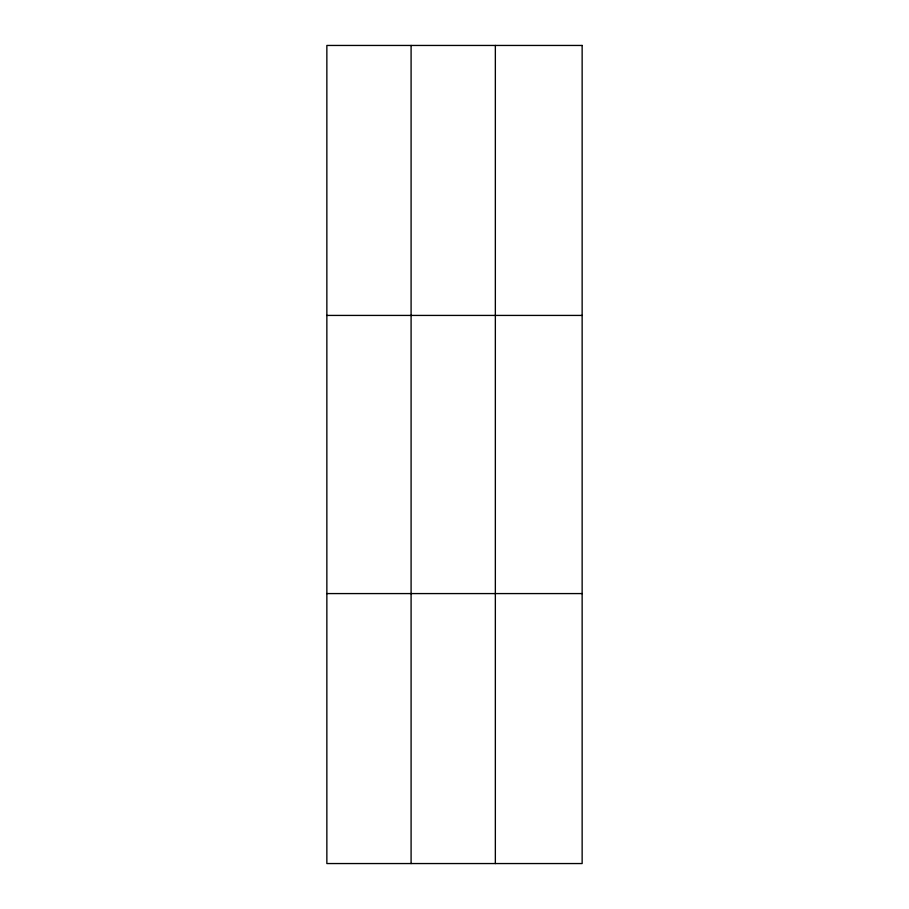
<?xml version="1.0" encoding="UTF-8"?>
<svg xmlns="http://www.w3.org/2000/svg" width="909" height="909" viewBox="0 0 909 909"><rect width="100%" height="100%" fill="white"/><g stroke="black" fill="none" stroke-linecap="round" stroke-linejoin="round"><path stroke-width="1.36" d="M411.095 45.45L411.095 863.55M495.348 45.45L495.348 863.55M326.854 315.423L582.146 315.423M326.854 593.577L582.146 593.577M582.146 45.45L582.146 863.55L326.854 863.55L326.854 45.45L582.146 45.45"/></g></svg>
